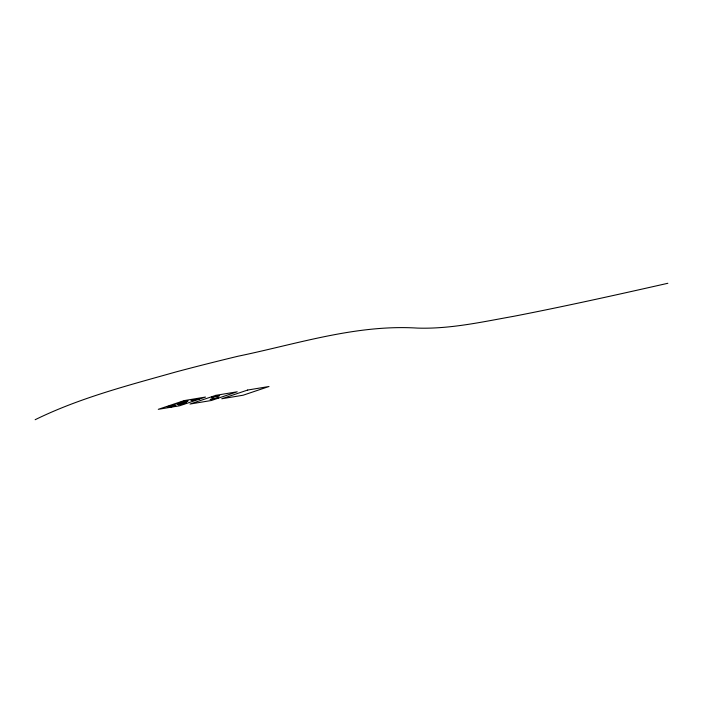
<?xml version="1.0" encoding="UTF-8"?>
<svg xmlns="http://www.w3.org/2000/svg" width="703" height="703" viewBox="0 0 703 703"><rect width="100%" height="100%" fill="white"/><g stroke="black" fill="none" stroke-linecap="round" stroke-linejoin="round"><path stroke-width="1.05" d="M35.15 419.717C79.782 397.793 128.324 385.385 175.978 371.931A246.331 18.471 -12.4 0 1 210.9 362.897A251.287 18.84 -12.4 0 1 238.15 356.201C297.176 343.978 356.368 324.294 417.336 328.09C449.911 329.18 481.994 321.948 513.867 316.271C565.397 306.253 616.645 294.856 667.85 283.283M167.103 406.756L175.293 404.99L167.103 406.756M191.172 400.578L199.59 398.777L191.172 400.578M168.702 407.309L175.926 405.763L168.764 407.265M178.562 404.743L186.559 403.03L178.562 404.743M210.259 399.471L218.255 397.766L210.259 399.471M179.977 402.599L187.921 400.912L179.977 402.599M211.673 397.336L219.617 395.64L211.673 397.336M176.91 404.128L186.295 402.116L177.015 404.076M184.168 400.605L158.289 409.322L179.634 405.772L205.513 397.054L184.168 400.605M215.865 395.341L189.977 404.049L211.331 400.499L237.21 391.791L215.865 395.341M247.658 390.051L221.779 398.759L243.124 395.218L269.003 386.501L247.658 390.051"/></g></svg>
